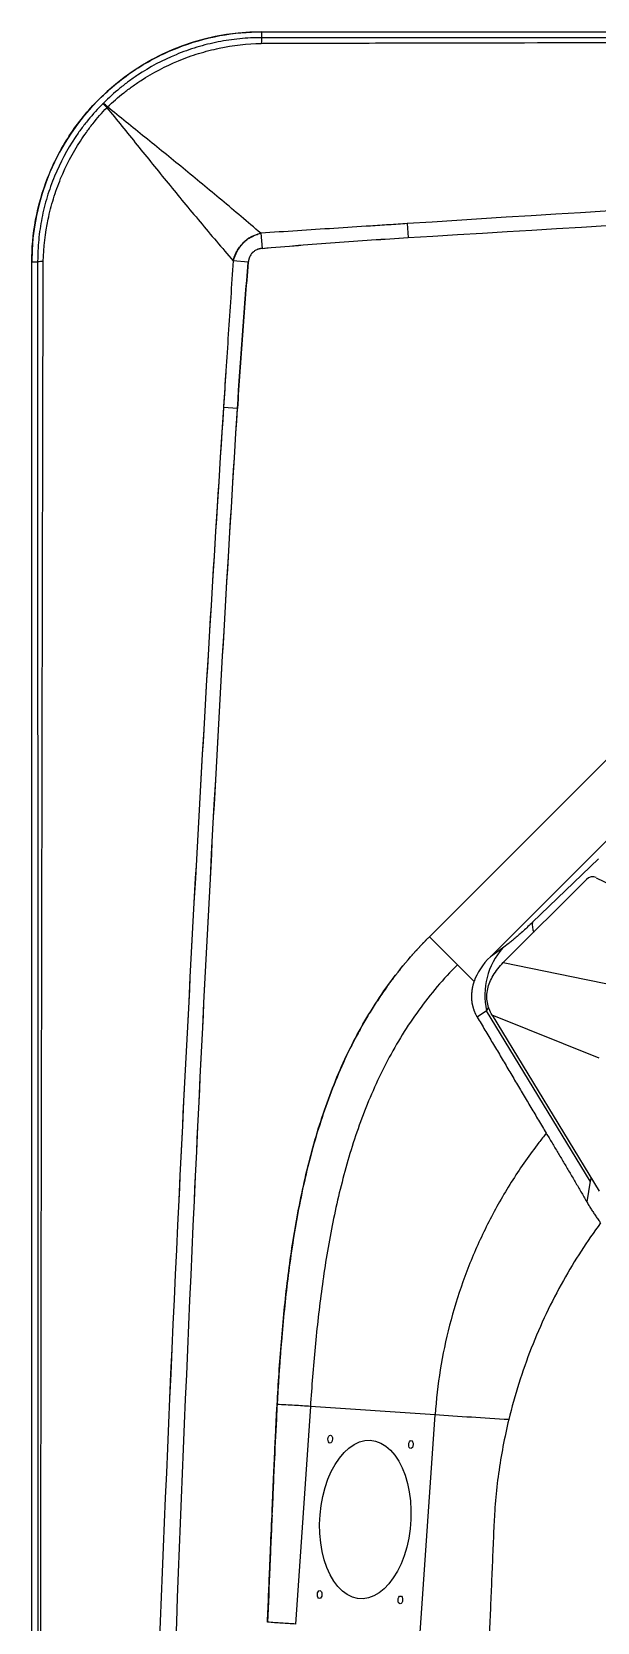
# Model space of a CAD drawing. Extents: x 409 to 498, y 628 to 778.
# Drawn here: x 408.58 to 415.71, y 714.4 to 734.44 of the extents above; entities that cross this region are included whole.
import ezdxf

# ---------------------------------------------------------------- set-up
doc = ezdxf.new("R2010")
doc.units = 0
doc.header["$MEASUREMENT"] = 0
doc.layers.add('1', color=4, linetype='Continuous')
doc.layers.add('GEOMETRY', color=4, linetype='Continuous', lineweight=25)

# ---------------------------------------------------------------- blocks, each defined once
blk = doc.blocks.new('2026_PULSE')
at = {"layer": 'GEOMETRY'}
for p, q in [((2.898, 89.48), (2.898, 89.406)), ((2.898, 89.48), (86.562, 89.48)), ((2.898, 89.48), (2.898, 89.406)), ((4.734, 87.063), (4.745, 86.887)), ((2.887, 86.942), (2.904, 86.751)), ((2.73, 86.576), (2.539, 86.594)), ((0, 86.582), (0.074, 86.582)), ((0, 2.918), (0, 86.582)), ((2.593, 84.735), (2.417, 84.746)), ((5.013, 78.075), (11.405, 84.467)), ((11.656, 83.698), (5.782, 77.824)), ((7.147, 79.059), (6.315, 78.259)), ((6.992, 78.798), (5.945, 77.751)), ((7.116, 78.82), (7.639, 78.566)), ((5.366, 77.722), (5.013, 78.075)), ((5.936, 77.933), (5.782, 77.824)), ((5.576, 77.512), (5.366, 77.722)), ((5.945, 77.751), (6.991, 77.537)), ((6.991, 77.537), (7.527, 77.428)), ((5.732, 77.143), (5.617, 77.062)), ((7.04, 74.994), (5.732, 77.143)), ((7.152, 76.546), (5.804, 77.087)), ((5.804, 77.087), (7.153, 74.868)), ((7.04, 74.994), (6.996, 74.736)), ((7.051, 75.036), (7.04, 74.994)), ((3.087, 72.065), (3.093, 72.18)), ((3.512, 72.156), (3.325, 69.413)), ((5.085, 72.049), (3.512, 72.156)), ((4.897, 69.305), (5.085, 72.049)), ((3.029, 70.785), (3.03, 70.821)), ((3.029, 70.785), (3.03, 70.821))]:
    blk.add_line(p, q, dxfattribs=at)
at = {"layer": 'GEOMETRY', "flags": 128}
for points in [[(5.76, 77.187), (5.732, 77.143), (5.732, 77.143), (5.732, 77.143)], [(3.791, 71.745), (3.788, 71.726), (3.781, 71.71), (3.772, 71.699), (3.761, 71.695), (3.75, 71.699), (3.741, 71.71), (3.736, 71.726), (3.734, 71.745), (3.737, 71.764), (3.744, 71.78), (3.754, 71.791), (3.765, 71.795), (3.776, 71.791), (3.785, 71.78), (3.79, 71.764), (3.791, 71.745)], [(4.779, 70.731), (4.769, 70.613), (4.752, 70.496), (4.727, 70.383), (4.695, 70.275), (4.655, 70.173), (4.61, 70.079), (4.558, 69.994), (4.502, 69.92), (4.442, 69.857), (4.378, 69.806), (4.312, 69.768), (4.244, 69.743), (4.176, 69.733), (4.108, 69.736), (4.042, 69.754), (3.978, 69.785), (3.917, 69.83), (3.86, 69.887), (3.808, 69.956), (3.761, 70.035), (3.721, 70.125), (3.687, 70.223), (3.661, 70.328), (3.643, 70.439), (3.632, 70.554), (3.629, 70.672), (3.635, 70.79), (3.648, 70.908), (3.669, 71.023), (3.698, 71.133), (3.734, 71.239), (3.776, 71.337), (3.825, 71.426), (3.879, 71.506), (3.937, 71.575), (3.999, 71.632), (4.064, 71.677), (4.131, 71.708), (4.199, 71.725), (4.268, 71.729), (4.335, 71.718), (4.4, 71.694), (4.463, 71.656), (4.522, 71.605), (4.577, 71.542), (4.626, 71.468), (4.669, 71.383), (4.706, 71.289), (4.736, 71.187), (4.759, 71.079), (4.773, 70.965), (4.78, 70.849), (4.779, 70.731)], [(4.809, 71.675), (4.806, 71.656), (4.799, 71.64), (4.789, 71.63), (4.778, 71.626), (4.767, 71.63), (4.759, 71.64), (4.753, 71.656), (4.752, 71.675), (4.755, 71.694), (4.762, 71.711), (4.772, 71.721), (4.783, 71.725), (4.794, 71.721), (4.802, 71.711), (4.808, 71.694), (4.809, 71.675)], [(3.658, 69.786), (3.655, 69.767), (3.648, 69.751), (3.638, 69.74), (3.627, 69.737), (3.616, 69.74), (3.607, 69.751), (3.602, 69.767), (3.601, 69.786), (3.604, 69.805), (3.611, 69.821), (3.62, 69.832), (3.631, 69.836), (3.642, 69.832), (3.651, 69.821), (3.656, 69.805), (3.658, 69.786)], [(4.675, 69.717), (4.672, 69.698), (4.665, 69.682), (4.656, 69.671), (4.645, 69.667), (4.634, 69.671), (4.625, 69.682), (4.62, 69.698), (4.618, 69.717), (4.621, 69.736), (4.628, 69.752), (4.638, 69.763), (4.649, 69.767), (4.66, 69.763), (4.669, 69.752), (4.674, 69.736), (4.675, 69.717)]]:
    blk.add_lwpolyline(points, dxfattribs=at)
at = {"layer": 'GEOMETRY'}
for centre, radius, start, end in [((2.898, 86.582), 2.898, 90, 180), ((3.505, 89.34), 0.611, 173.7105, 180.405), ((1.45, 89.036), 0.718, 219.7511, 225.4166), ((0.444, 88.03), 0.718, 44.5835, 50.2475), ((0.141, 85.975), 0.61, 89.5949, 96.2913), ((6.512, 78.217), 0.202, 167.7928, 204.121), ((6.619, 77.336), 0.907, 138.8651, 192.2481)]:
    blk.add_arc(centre, radius, start, end, dxfattribs=at)
for centre, major_axis, ratio, start_param, end_param in [((7.065, 78.733), (0.0966, 0.04), 0.922506, 0.686026, 1.99305), ((6.99, 77.477), (1.44, 0.221), 0.581848, 2.471078, 2.842486)]:
    blk.add_ellipse(centre, major_axis=major_axis, ratio=ratio, start_param=start_param, end_param=end_param, dxfattribs=at)
for points, knots in [([(0, 86.582), (0, 86.753), (0.015, 86.93), (0.082, 87.289), (0.133, 87.471), (0.274, 87.827), (0.364, 88.002), (0.527, 88.251), (0.585, 88.331), (0.711, 88.486), (0.778, 88.561), (0.92, 88.702), (0.994, 88.769), (1.149, 88.895), (1.229, 88.954), (1.478, 89.116), (1.653, 89.206), (2.01, 89.347), (2.191, 89.399), (2.55, 89.465), (2.727, 89.48), (2.898, 89.48)], [0, 0, 0, 0, 0.125, 0.125, 0.25, 0.25, 0.375, 0.375, 0.4375, 0.4375, 0.5, 0.5, 0.5625, 0.5625, 0.625, 0.625, 0.75, 0.75, 0.875, 0.875, 1, 1, 1, 1]), ([(2.898, 89.406), (2.892, 89.406), (2.886, 89.406), (2.875, 89.406), (2.857, 89.406), (2.817, 89.406), (2.782, 89.404), (2.713, 89.401), (2.667, 89.398), (2.53, 89.384), (2.439, 89.371), (2.259, 89.335), (2.169, 89.313), (2.036, 89.273), (1.992, 89.258), (1.905, 89.227), (1.862, 89.21), (1.649, 89.122), (1.487, 89.036), (1.295, 88.908), (1.257, 88.882), (1.183, 88.827), (1.146, 88.798), (1.038, 88.71), (0.969, 88.648), (0.903, 88.582)], [0, 0, 0, 0, 0.007813, 0.007813, 0.015625, 0.03125, 0.0625, 0.0625, 0.125, 0.125, 0.25, 0.25, 0.375, 0.375, 0.4375, 0.4375, 0.5, 0.5, 0.75, 0.75, 0.8125, 0.8125, 0.875, 0.875, 1, 1, 1, 1]), ([(86.562, 89.406), (86.535, 89.406), (86.508, 89.406), (86.453, 89.406), (86.371, 89.406), (86.181, 89.406), (85.799, 89.406), (85.037, 89.406), (83.512, 89.406), (82.205, 89.406), (79.59, 89.406), (77.847, 89.406), (72.618, 89.405), (69.132, 89.405), (58.674, 89.404), (51.702, 89.404), (37.758, 89.404), (30.786, 89.404), (20.328, 89.405), (16.842, 89.405), (11.613, 89.406), (9.87, 89.406), (7.255, 89.406), (5.948, 89.406), (4.423, 89.406), (3.661, 89.406), (3.279, 89.406), (3.089, 89.406), (3.007, 89.406), (2.952, 89.406), (2.925, 89.406), (2.898, 89.406)], [0, 0, 0, 0, 0.000977, 0.000977, 0.001953, 0.003906, 0.007812, 0.015625, 0.03125, 0.0625, 0.0625, 0.125, 0.125, 0.25, 0.25, 0.5, 0.5, 0.75, 0.75, 0.875, 0.875, 0.9375, 0.9375, 0.96875, 0.984375, 0.992187, 0.996094, 0.998047, 0.999023, 0.999023, 1, 1, 1, 1]), ([(86.562, 89.406), (86.535, 89.406), (86.508, 89.406), (86.453, 89.406), (86.371, 89.406), (86.181, 89.406), (85.799, 89.406), (85.037, 89.406), (83.512, 89.406), (82.205, 89.406), (79.59, 89.406), (77.847, 89.406), (72.618, 89.405), (69.132, 89.405), (58.674, 89.404), (51.702, 89.404), (37.758, 89.404), (30.786, 89.404), (20.328, 89.405), (16.842, 89.405), (11.613, 89.406), (9.87, 89.406), (7.255, 89.406), (5.948, 89.406), (4.423, 89.406), (3.661, 89.406), (3.279, 89.406), (3.089, 89.406), (3.007, 89.406), (2.952, 89.406), (2.925, 89.406), (2.898, 89.406)], [0, 0, 0, 0, 0.000977, 0.000977, 0.001953, 0.003906, 0.007812, 0.015625, 0.03125, 0.0625, 0.0625, 0.125, 0.125, 0.25, 0.25, 0.5, 0.5, 0.75, 0.75, 0.875, 0.875, 0.9375, 0.9375, 0.96875, 0.984375, 0.992187, 0.996094, 0.998047, 0.999023, 0.999023, 1, 1, 1, 1]), ([(0.956, 88.534), (1.021, 88.596), (1.089, 88.655), (1.194, 88.739), (1.23, 88.766), (1.303, 88.818), (1.34, 88.844), (1.528, 88.965), (1.685, 89.048), (1.891, 89.133), (1.933, 89.149), (2.018, 89.18), (2.061, 89.194), (2.189, 89.233), (2.276, 89.256), (2.537, 89.31), (2.714, 89.331), (2.894, 89.335)], [0, 0, 0, 0, 0.125, 0.125, 0.1875, 0.1875, 0.25, 0.25, 0.5, 0.5, 0.5625, 0.5625, 0.625, 0.625, 0.75, 0.75, 1, 1, 1, 1]), ([(0.956, 88.534), (1.021, 88.596), (1.089, 88.655), (1.194, 88.739), (1.23, 88.766), (1.303, 88.818), (1.34, 88.844), (1.528, 88.965), (1.685, 89.048), (1.891, 89.133), (1.933, 89.149), (2.018, 89.18), (2.061, 89.194), (2.189, 89.233), (2.276, 89.256), (2.537, 89.31), (2.714, 89.331), (2.894, 89.335)], [0, 0, 0, 0, 0.125, 0.125, 0.1875, 0.1875, 0.25, 0.25, 0.5, 0.5, 0.5625, 0.5625, 0.625, 0.625, 0.75, 0.75, 1, 1, 1, 1]), ([(2.948, 89.337), (2.951, 89.337), (2.954, 89.337), (2.961, 89.337), (2.971, 89.337), (2.995, 89.337), (3.043, 89.337), (3.138, 89.337), (3.328, 89.337), (3.709, 89.338), (4.471, 89.34), (5.994, 89.343), (7.3, 89.346), (9.911, 89.351), (11.652, 89.354), (16.875, 89.363), (20.357, 89.368), (27.321, 89.376), (30.803, 89.378), (37.766, 89.382), (41.248, 89.382), (48.212, 89.382), (51.694, 89.382), (58.657, 89.378), (62.139, 89.376), (69.103, 89.368), (72.585, 89.363), (79.549, 89.351), (83.031, 89.344), (86.512, 89.337)], [0, 0, 0, 0, 0.000122, 0.000122, 0.000244, 0.000488, 0.000977, 0.001953, 0.003906, 0.007813, 0.015625, 0.03125, 0.0625, 0.0625, 0.125, 0.125, 0.25, 0.25, 0.375, 0.375, 0.5, 0.5, 0.625, 0.625, 0.75, 0.75, 0.875, 0.875, 1, 1, 1, 1]), ([(2.948, 89.337), (2.951, 89.337), (2.954, 89.337), (2.961, 89.337), (2.971, 89.337), (2.995, 89.337), (3.043, 89.337), (3.138, 89.337), (3.328, 89.337), (3.709, 89.338), (4.471, 89.34), (5.994, 89.343), (7.3, 89.346), (9.911, 89.351), (11.652, 89.354), (16.875, 89.363), (20.357, 89.368), (27.321, 89.376), (30.803, 89.378), (37.766, 89.382), (41.248, 89.382), (48.212, 89.382), (51.694, 89.382), (58.657, 89.378), (62.139, 89.376), (69.103, 89.368), (72.585, 89.363), (79.549, 89.351), (83.031, 89.344), (86.512, 89.337)], [0, 0, 0, 0, 0.000122, 0.000122, 0.000244, 0.000488, 0.000977, 0.001953, 0.003906, 0.007813, 0.015625, 0.03125, 0.0625, 0.0625, 0.125, 0.125, 0.25, 0.25, 0.375, 0.375, 0.5, 0.5, 0.625, 0.625, 0.75, 0.75, 0.875, 0.875, 1, 1, 1, 1]), ([(0.898, 88.577), (0.833, 88.511), (0.77, 88.442), (0.682, 88.334), (0.653, 88.298), (0.598, 88.223), (0.572, 88.185), (0.444, 87.993), (0.358, 87.832), (0.27, 87.619), (0.253, 87.576), (0.222, 87.488), (0.207, 87.444), (0.167, 87.311), (0.145, 87.222), (0.109, 87.041), (0.096, 86.951), (0.083, 86.813), (0.079, 86.767), (0.076, 86.698), (0.075, 86.675), (0.074, 86.629), (0.074, 86.605), (0.074, 86.582)], [0, 0, 0, 0, 0.125, 0.125, 0.1875, 0.1875, 0.25, 0.25, 0.5, 0.5, 0.5625, 0.5625, 0.625, 0.625, 0.75, 0.75, 0.875, 0.875, 0.9375, 0.9375, 0.96875, 0.96875, 1, 1, 1, 1]), ([(0.145, 86.586), (0.149, 86.766), (0.17, 86.943), (0.224, 87.205), (0.247, 87.291), (0.286, 87.42), (0.301, 87.462), (0.331, 87.547), (0.347, 87.589), (0.432, 87.795), (0.515, 87.953), (0.637, 88.14), (0.662, 88.177), (0.714, 88.25), (0.741, 88.286), (0.825, 88.392), (0.884, 88.459), (0.946, 88.524)], [0, 0, 0, 0, 0.25, 0.25, 0.375, 0.375, 0.4375, 0.4375, 0.5, 0.5, 0.75, 0.75, 0.8125, 0.8125, 0.875, 0.875, 1, 1, 1, 1]), ([(0.145, 86.586), (0.149, 86.766), (0.17, 86.943), (0.224, 87.205), (0.247, 87.291), (0.286, 87.42), (0.301, 87.462), (0.331, 87.547), (0.347, 87.589), (0.432, 87.795), (0.515, 87.953), (0.637, 88.14), (0.662, 88.177), (0.714, 88.25), (0.741, 88.286), (0.825, 88.392), (0.884, 88.459), (0.946, 88.524)], [0, 0, 0, 0, 0.25, 0.25, 0.375, 0.375, 0.4375, 0.4375, 0.5, 0.5, 0.75, 0.75, 0.8125, 0.8125, 0.875, 0.875, 1, 1, 1, 1]), ([(0.898, 88.577), (0.899, 88.578), (0.901, 88.579), (0.903, 88.581), (0.903, 88.582)], [0, 0, 0, 0, 0.5, 1, 1, 1, 1]), ([(0.946, 88.524), (1.073, 88.369), (1.2, 88.212), (1.457, 87.895), (1.587, 87.734), (1.851, 87.411), (1.985, 87.249), (2.258, 86.922), (2.397, 86.758), (2.539, 86.594)], [0, 0, 0, 0, 0.25, 0.25, 0.5, 0.5, 0.75, 0.75, 1, 1, 1, 1]), ([(0.946, 88.524), (1.073, 88.369), (1.2, 88.212), (1.457, 87.895), (1.587, 87.734), (1.851, 87.411), (1.985, 87.249), (2.258, 86.922), (2.397, 86.758), (2.539, 86.594)], [0, 0, 0, 0, 0.25, 0.25, 0.5, 0.5, 0.75, 0.75, 1, 1, 1, 1]), ([(2.887, 86.942), (2.722, 87.083), (2.558, 87.222), (2.232, 87.495), (2.069, 87.629), (1.746, 87.893), (1.586, 88.023), (1.268, 88.28), (1.111, 88.407), (0.956, 88.534)], [0, 0, 0, 0, 0.25, 0.25, 0.5, 0.5, 0.75, 0.75, 1, 1, 1, 1]), ([(2.887, 86.942), (2.722, 87.083), (2.558, 87.222), (2.232, 87.495), (2.069, 87.629), (1.746, 87.893), (1.586, 88.023), (1.268, 88.28), (1.111, 88.407), (0.956, 88.534)], [0, 0, 0, 0, 0.25, 0.25, 0.5, 0.5, 0.75, 0.75, 1, 1, 1, 1]), ([(84.726, 87.063), (83.061, 87.171), (81.397, 87.272), (78.066, 87.46), (76.401, 87.547), (71.403, 87.789), (68.07, 87.922), (63.07, 88.08), (61.403, 88.127), (58.068, 88.206), (56.4, 88.238), (51.398, 88.317), (44.728, 88.369), (38.058, 88.317), (33.056, 88.238), (31.388, 88.206), (28.054, 88.127), (26.387, 88.08), (21.387, 87.921), (18.054, 87.788), (11.392, 87.467), (8.062, 87.279), (4.734, 87.063)], [0, 0, 0, 0, 0.0625, 0.0625, 0.125, 0.125, 0.25, 0.25, 0.3125, 0.3125, 0.375, 0.375, 0.5, 0.625, 0.625, 0.6875, 0.6875, 0.75, 0.75, 0.875, 0.875, 1, 1, 1, 1]), ([(84.726, 87.063), (78.068, 87.495), (71.404, 87.816), (61.403, 88.133), (58.068, 88.212), (51.398, 88.317), (48.063, 88.343), (41.393, 88.343), (38.058, 88.317), (31.388, 88.212), (28.053, 88.133), (18.053, 87.816), (11.391, 87.495), (4.734, 87.063)], [0, 0, 0, 0, 0.50835, 0.50835, 0.762525, 0.762525, 1.016701, 1.016701, 1.270876, 1.270876, 1.525051, 1.525051, 2.033401, 2.033401, 2.033401, 2.033401]), ([(4.745, 86.887), (8.073, 87.095), (11.402, 87.276), (18.063, 87.584), (21.394, 87.711), (26.393, 87.863), (28.059, 87.907), (31.393, 87.983), (33.06, 88.015), (38.061, 88.09), (44.728, 88.14), (51.396, 88.09), (58.064, 87.99), (61.398, 87.914), (68.063, 87.711), (71.395, 87.584), (76.391, 87.353), (78.057, 87.269), (81.386, 87.088), (83.051, 86.991), (84.715, 86.887)], [0, 0, 0, 0, 0.125, 0.125, 0.25, 0.25, 0.3125, 0.3125, 0.375, 0.375, 0.5, 0.625, 0.625, 0.75, 0.75, 0.875, 0.875, 0.9375, 0.9375, 1, 1, 1, 1]), ([(4.745, 86.887), (11.401, 87.303), (18.062, 87.61), (28.059, 87.914), (31.393, 87.989), (38.061, 88.09), (41.395, 88.115), (48.062, 88.115), (51.396, 88.09), (58.064, 87.99), (61.398, 87.914), (71.396, 87.61), (78.058, 87.303), (84.715, 86.887)], [0.216375, 0.216375, 0.216375, 0.216375, 0.723368, 0.723368, 0.976864, 0.976864, 1.230361, 1.230361, 1.483857, 1.483857, 1.737354, 1.737354, 2.244347, 2.244347, 2.244347, 2.244347]), ([(4.734, 87.063), (4.657, 87.058), (4.58, 87.053), (4.426, 87.043), (4.349, 87.038), (4.118, 87.023), (3.964, 87.013), (3.502, 86.983), (3.194, 86.963), (2.887, 86.942)], [0, 0, 0, 0, 0.125, 0.125, 0.25, 0.25, 0.5, 0.5, 1, 1, 1, 1]), ([(4.734, 87.063), (4.426, 87.043), (4.118, 87.023), (3.502, 86.983), (3.194, 86.963), (2.887, 86.942)], [0, 0, 0, 0, 0.0235106, 0.0235106, 0.04702121, 0.04702121, 0.04702121, 0.04702121]), ([(2.539, 86.594), (2.544, 86.614), (2.55, 86.635), (2.565, 86.675), (2.575, 86.694), (2.596, 86.732), (2.607, 86.751), (2.633, 86.785), (2.648, 86.801), (2.678, 86.832), (2.695, 86.847), (2.729, 86.873), (2.748, 86.884), (2.785, 86.905), (2.805, 86.915), (2.845, 86.93), (2.866, 86.937), (2.887, 86.942)], [0, 0, 0, 0, 0.125, 0.125, 0.25, 0.25, 0.375, 0.375, 0.5, 0.5, 0.625, 0.625, 0.75, 0.75, 0.875, 0.875, 1, 1, 1, 1]), ([(2.879, 86.939), (2.841, 86.926), (2.761, 86.9), (2.659, 86.821), (2.578, 86.716), (2.552, 86.634), (2.539, 86.594)], [0, 0, 0, 0, 0.238637, 0.4924439, 0.7461, 1, 1, 1, 1]), ([(2.904, 86.751), (3.21, 86.778), (3.517, 86.802), (3.977, 86.836), (4.131, 86.847), (4.438, 86.868), (4.591, 86.878), (4.745, 86.887)], [0, 0, 0, 0, 0.5, 0.5, 0.75, 0.75, 1, 1, 1, 1]), ([(2.539, 86.594), (2.518, 86.286), (2.498, 85.978), (2.467, 85.516), (2.457, 85.362), (2.442, 85.131), (2.437, 85.054), (2.427, 84.9), (2.422, 84.823), (2.417, 84.746)], [0, 0, 0, 0, 0.5, 0.5, 0.75, 0.75, 0.875, 0.875, 1, 1, 1, 1]), ([(2.539, 86.594), (2.518, 86.286), (2.498, 85.978), (2.457, 85.362), (2.437, 85.054), (2.417, 84.746)], [0, 0, 0, 0, 0.02351789, 0.02351789, 0.04703579, 0.04703579, 0.04703579, 0.04703579]), ([(2.904, 86.751), (2.893, 86.75), (2.881, 86.748), (2.859, 86.742), (2.849, 86.739), (2.828, 86.73), (2.818, 86.725), (2.799, 86.712), (2.791, 86.705), (2.775, 86.689), (2.768, 86.681), (2.755, 86.662), (2.75, 86.652), (2.737, 86.621), (2.732, 86.599), (2.73, 86.576)], [0, 0, 0, 0, 0.125, 0.125, 0.25, 0.25, 0.375, 0.375, 0.5, 0.5, 0.625, 0.625, 0.75, 0.75, 1, 1, 1, 1]), ([(2.904, 86.751), (2.9, 86.75), (2.894, 86.75), (2.884, 86.748), (2.874, 86.746), (2.865, 86.744), (2.856, 86.741), (2.847, 86.738), (2.831, 86.732), (2.808, 86.719), (2.782, 86.698), (2.761, 86.672), (2.747, 86.647), (2.74, 86.626), (2.735, 86.61), (2.732, 86.594), (2.73, 86.582), (2.73, 86.576)], [0, 0, 0, 0, 0.037305, 0.073986, 0.110111, 0.145748, 0.180971, 0.215856, 0.250478, 0.376703, 0.500427, 0.623853, 0.74978, 0.810474, 0.872146, 0.935197, 1, 1, 1, 1]), ([(0.074, 86.582), (0.074, 86.555), (0.074, 86.528), (0.074, 86.473), (0.074, 86.392), (0.074, 86.201), (0.074, 85.82), (0.074, 85.057), (0.074, 83.532), (0.074, 82.225), (0.074, 79.61), (0.075, 77.867), (0.075, 72.638), (0.075, 69.152), (0.076, 58.694), (0.076, 51.722), (0.076, 37.778), (0.076, 30.806), (0.075, 20.348), (0.075, 16.862), (0.075, 11.633), (0.074, 9.89), (0.074, 7.276), (0.074, 5.968), (0.074, 4.443), (0.074, 3.681), (0.074, 3.299), (0.074, 3.109), (0.074, 3.027), (0.074, 2.973), (0.074, 2.945), (0.074, 2.918)], [0, 0, 0, 0, 0.000977, 0.000977, 0.001953, 0.003906, 0.007812, 0.015625, 0.03125, 0.0625, 0.0625, 0.125, 0.125, 0.25, 0.25, 0.5, 0.5, 0.75, 0.75, 0.875, 0.875, 0.9375, 0.9375, 0.96875, 0.984375, 0.992187, 0.996094, 0.998047, 0.999023, 0.999023, 1, 1, 1, 1]), ([(0.074, 86.582), (0.074, 86.555), (0.074, 86.528), (0.074, 86.473), (0.074, 86.392), (0.074, 86.201), (0.074, 85.82), (0.074, 85.057), (0.074, 83.532), (0.074, 82.225), (0.074, 79.61), (0.075, 77.867), (0.075, 72.638), (0.075, 69.152), (0.076, 58.694), (0.076, 51.722), (0.076, 37.778), (0.076, 30.806), (0.075, 20.348), (0.075, 16.862), (0.075, 11.633), (0.074, 9.89), (0.074, 7.276), (0.074, 5.968), (0.074, 4.443), (0.074, 3.681), (0.074, 3.299), (0.074, 3.109), (0.074, 3.027), (0.074, 2.973), (0.074, 2.945), (0.074, 2.918)], [0, 0, 0, 0, 0.000977, 0.000977, 0.001953, 0.003906, 0.007812, 0.015625, 0.03125, 0.0625, 0.0625, 0.125, 0.125, 0.25, 0.25, 0.5, 0.5, 0.75, 0.75, 0.875, 0.875, 0.9375, 0.9375, 0.96875, 0.984375, 0.992187, 0.996094, 0.998047, 0.999023, 0.999023, 1, 1, 1, 1]), ([(0.144, 2.968), (0.143, 2.971), (0.144, 2.975), (0.144, 2.981), (0.144, 2.992), (0.143, 3.015), (0.143, 3.063), (0.143, 3.158), (0.143, 3.349), (0.142, 3.729), (0.14, 4.491), (0.137, 6.014), (0.134, 7.32), (0.129, 9.931), (0.126, 11.672), (0.117, 16.895), (0.112, 20.377), (0.105, 27.341), (0.102, 30.823), (0.099, 37.786), (0.098, 41.268), (0.098, 48.232), (0.099, 51.714), (0.102, 58.678), (0.105, 62.16), (0.112, 69.123), (0.117, 72.605), (0.129, 79.569), (0.136, 83.051), (0.144, 86.533)], [0, 0, 0, 0, 0.000122, 0.000122, 0.000244, 0.000488, 0.000977, 0.001953, 0.003906, 0.007813, 0.015625, 0.03125, 0.0625, 0.0625, 0.125, 0.125, 0.25, 0.25, 0.375, 0.375, 0.5, 0.5, 0.625, 0.625, 0.75, 0.75, 0.875, 0.875, 1, 1, 1, 1]), ([(0.144, 2.968), (0.143, 2.971), (0.144, 2.975), (0.144, 2.981), (0.144, 2.992), (0.143, 3.015), (0.143, 3.063), (0.143, 3.158), (0.143, 3.349), (0.142, 3.729), (0.14, 4.491), (0.137, 6.014), (0.134, 7.32), (0.129, 9.931), (0.126, 11.672), (0.117, 16.895), (0.112, 20.377), (0.105, 27.341), (0.102, 30.823), (0.099, 37.786), (0.098, 41.268), (0.098, 48.232), (0.099, 51.714), (0.102, 58.678), (0.105, 62.16), (0.112, 69.123), (0.117, 72.605), (0.129, 79.569), (0.136, 83.051), (0.144, 86.533)], [0, 0, 0, 0, 0.000122, 0.000122, 0.000244, 0.000488, 0.000977, 0.001953, 0.003906, 0.007813, 0.015625, 0.03125, 0.0625, 0.0625, 0.125, 0.125, 0.25, 0.25, 0.375, 0.375, 0.5, 0.5, 0.625, 0.625, 0.75, 0.75, 0.875, 0.875, 1, 1, 1, 1]), ([(0.144, 86.533), (0.144, 86.535), (0.144, 86.537), (0.144, 86.541), (0.144, 86.548), (0.144, 86.564), (0.145, 86.577), (0.145, 86.586)], [0, 0, 0, 0, 0.125, 0.125, 0.25, 0.5, 1, 1, 1, 1]), ([(0.144, 86.533), (0.144, 86.535), (0.144, 86.537), (0.144, 86.541), (0.144, 86.548), (0.144, 86.564), (0.145, 86.577), (0.145, 86.586)], [0, 0, 0, 0, 0.125, 0.125, 0.25, 0.5, 1, 1, 1, 1]), ([(2.73, 86.576), (2.702, 86.27), (2.678, 85.963), (2.644, 85.503), (2.633, 85.349), (2.612, 85.042), (2.603, 84.888), (2.593, 84.735)], [0, 0, 0, 0, 0.5, 0.5, 0.75, 0.75, 1, 1, 1, 1]), ([(2.417, 84.746), (2.309, 83.081), (2.208, 81.417), (2.02, 78.086), (1.933, 76.421), (1.692, 71.423), (1.559, 68.09), (1.4, 63.09), (1.354, 61.423), (1.275, 58.088), (1.242, 56.421), (1.163, 51.418), (1.111, 44.748), (1.163, 38.079), (1.242, 33.076), (1.275, 31.408), (1.354, 28.074), (1.4, 26.407), (1.559, 21.407), (1.692, 18.075), (2.013, 11.413), (2.201, 8.083), (2.417, 4.754)], [0, 0, 0, 0, 0.0625, 0.0625, 0.125, 0.125, 0.25, 0.25, 0.3125, 0.3125, 0.375, 0.375, 0.5, 0.625, 0.625, 0.6875, 0.6875, 0.75, 0.75, 0.875, 0.875, 1, 1, 1, 1]), ([(2.417, 84.746), (1.986, 78.088), (1.664, 71.424), (1.347, 61.423), (1.268, 58.088), (1.163, 51.418), (1.137, 48.083), (1.137, 41.414), (1.163, 38.079), (1.268, 31.409), (1.347, 28.074), (1.665, 18.073), (1.986, 11.411), (2.417, 4.754)], [0, 0, 0, 0, 0.50835, 0.50835, 0.762525, 0.762525, 1.016701, 1.016701, 1.270876, 1.270876, 1.525051, 1.525051, 2.033401, 2.033401, 2.033401, 2.033401]), ([(2.593, 4.765), (2.385, 8.093), (2.204, 11.422), (1.896, 18.083), (1.769, 21.414), (1.617, 26.413), (1.573, 28.079), (1.497, 31.413), (1.466, 33.08), (1.39, 38.081), (1.34, 44.749), (1.39, 51.416), (1.491, 58.084), (1.566, 61.418), (1.769, 68.083), (1.896, 71.415), (2.127, 76.412), (2.211, 78.077), (2.392, 81.406), (2.489, 83.071), (2.593, 84.735)], [0, 0, 0, 0, 0.125, 0.125, 0.25, 0.25, 0.3125, 0.3125, 0.375, 0.375, 0.5, 0.625, 0.625, 0.75, 0.75, 0.875, 0.875, 0.9375, 0.9375, 1, 1, 1, 1]), ([(2.593, 4.765), (2.177, 11.421), (1.87, 18.082), (1.566, 28.079), (1.491, 31.413), (1.39, 38.081), (1.365, 41.415), (1.365, 48.082), (1.39, 51.416), (1.491, 58.084), (1.566, 61.418), (1.87, 71.416), (2.177, 78.079), (2.593, 84.735)], [0.216375, 0.216375, 0.216375, 0.216375, 0.723368, 0.723368, 0.976864, 0.976864, 1.230361, 1.230361, 1.483857, 1.483857, 1.737354, 1.737354, 2.244347, 2.244347, 2.244347, 2.244347]), ([(6.315, 78.259), (6.275, 78.22), (6.236, 78.184), (6.181, 78.134), (6.162, 78.117), (6.128, 78.087), (6.111, 78.073), (6.079, 78.045), (6.064, 78.033), (6.035, 78.008), (6.021, 77.997), (5.981, 77.966), (5.957, 77.948), (5.936, 77.933)], [0, 0, 0, 0, 0.25, 0.25, 0.375, 0.375, 0.5, 0.5, 0.625, 0.625, 0.75, 0.75, 1, 1, 1, 1]), ([(3.093, 72.18), (3.108, 72.444), (3.142, 72.972), (3.22, 73.762), (3.337, 74.547), (3.506, 75.322), (3.703, 75.954), (3.903, 76.444), (4.076, 76.801), (4.273, 77.146), (4.494, 77.476), (4.74, 77.788), (4.919, 77.982), (5.013, 78.075)], [0, 0, 0, 0, 0.125, 0.25, 0.375, 0.5, 0.625, 0.6875, 0.75, 0.8125, 0.875, 0.9375, 1, 1, 1, 1]), ([(5.013, 78.075), (5.002, 78.065), (4.982, 78.044), (4.951, 78.013), (4.92, 77.981), (4.89, 77.949), (4.86, 77.916), (4.831, 77.884), (4.801, 77.851), (4.772, 77.818), (4.744, 77.784), (4.715, 77.751), (4.687, 77.717), (4.659, 77.682), (4.631, 77.648), (4.604, 77.613), (4.577, 77.578), (4.55, 77.543), (4.523, 77.507), (4.467, 77.431), (4.383, 77.311), (4.276, 77.145), (4.174, 76.973), (4.047, 76.741), (3.903, 76.443), (3.754, 76.079), (3.625, 75.703), (3.516, 75.326), (3.422, 74.938), (3.345, 74.552), (3.279, 74.158), (3.226, 73.769), (3.182, 73.371), (3.152, 73.047), (3.132, 72.785), (3.118, 72.591), (3.105, 72.389), (3.097, 72.251), (3.093, 72.18)], [0, 0, 0, 0, 0.006942, 0.013884, 0.020825, 0.027766, 0.034709, 0.041652, 0.048598, 0.055545, 0.062496, 0.06945, 0.076408, 0.083371, 0.090338, 0.097311, 0.104291, 0.111276, 0.118269, 0.125269, 0.156185, 0.187367, 0.218855, 0.250692, 0.312068, 0.375399, 0.436371, 0.499814, 0.560939, 0.624971, 0.685812, 0.749981, 0.810439, 0.874926, 0.904079, 0.934641, 0.966615, 1, 1, 1, 1]), ([(5.366, 77.722), (5.278, 77.634), (5.108, 77.45), (4.876, 77.155), (4.668, 76.843), (4.482, 76.517), (4.318, 76.18), (4.127, 75.717), (3.937, 75.122), (3.77, 74.39), (3.651, 73.649), (3.568, 72.904), (3.529, 72.406), (3.512, 72.156)], [0, 0, 0, 0, 0.0625, 0.125, 0.1875, 0.25, 0.3125, 0.375, 0.5, 0.625, 0.75, 0.875, 1, 1, 1, 1]), ([(5.804, 77.087), (5.79, 77.113), (5.764, 77.162), (5.742, 77.245), (5.735, 77.33), (5.746, 77.417), (5.773, 77.504), (5.816, 77.59), (5.873, 77.674), (5.921, 77.725), (5.945, 77.751)], [0, 0, 0, 0, 0.141313, 0.273868, 0.398783, 0.51844, 0.635542, 0.752967, 0.873573, 1, 1, 1, 1]), ([(5.576, 77.512), (5.575, 77.508), (5.572, 77.5), (5.568, 77.487), (5.564, 77.474), (5.561, 77.462), (5.558, 77.449), (5.555, 77.437), (5.553, 77.424), (5.55, 77.412), (5.548, 77.399), (5.547, 77.387), (5.546, 77.375), (5.545, 77.362), (5.544, 77.35), (5.543, 77.338), (5.543, 77.326), (5.543, 77.314), (5.544, 77.302), (5.544, 77.29), (5.545, 77.279), (5.546, 77.267), (5.548, 77.256), (5.549, 77.245), (5.551, 77.233), (5.554, 77.222), (5.556, 77.211), (5.559, 77.2), (5.561, 77.19), (5.565, 77.179), (5.568, 77.169), (5.571, 77.158), (5.575, 77.148), (5.579, 77.138), (5.583, 77.128), (5.587, 77.118), (5.592, 77.108), (5.596, 77.099), (5.601, 77.089), (5.606, 77.08), (5.611, 77.071), (5.615, 77.065), (5.617, 77.062)], [0, 0, 0, 0, 0.024986, 0.049972, 0.07496, 0.099948, 0.124937, 0.149927, 0.174917, 0.199908, 0.2249, 0.249892, 0.274885, 0.299879, 0.324874, 0.349872, 0.37487, 0.399868, 0.424866, 0.449861, 0.474852, 0.499837, 0.524814, 0.549786, 0.574756, 0.599727, 0.624701, 0.649679, 0.674665, 0.699657, 0.724657, 0.749666, 0.774683, 0.799707, 0.824737, 0.849773, 0.874813, 0.899856, 0.924898, 0.949938, 0.974973, 1, 1, 1, 1]), ([(5.617, 77.062), (5.649, 77.008), (5.713, 76.9), (5.81, 76.737), (5.907, 76.575), (6.003, 76.412), (6.1, 76.249), (6.196, 76.087), (6.293, 75.924), (6.389, 75.762), (6.454, 75.654), (6.486, 75.6)], [0, 0, 0, 0, 0.111109, 0.222218, 0.33333, 0.444444, 0.555554, 0.666661, 0.777772, 0.888886, 1, 1, 1, 1]), ([(6.486, 75.6), (6.455, 75.561), (6.365, 75.447), (6.222, 75.252), (6.063, 75.014), (5.865, 74.687), (5.645, 74.262), (5.427, 73.731), (5.259, 73.182), (5.141, 72.62), (5.098, 72.24), (5.085, 72.049)], [0, 0, 0, 0, 0.0327869, 0.0952869, 0.1577869, 0.2202869, 0.3452869, 0.4702869, 0.5952869, 0.7202869, 0.8452869, 0.8452869, 0.8452869, 0.8452869]), ([(6.486, 75.6), (6.51, 75.56), (6.559, 75.478), (6.632, 75.356), (6.705, 75.233), (6.778, 75.11), (6.851, 74.986), (6.924, 74.862), (6.972, 74.778), (6.996, 74.736)], [0, 0, 0, 0, 0.142855, 0.285709, 0.428567, 0.571429, 0.714289, 0.857145, 1, 1, 1, 1]), ([(6.996, 74.736), (7.005, 74.721), (7.023, 74.69), (7.051, 74.644), (7.08, 74.6), (7.11, 74.555), (7.14, 74.512), (7.161, 74.483), (7.171, 74.469)], [0, 0, 0, 0, 0.166662, 0.333325, 0.500012, 0.666686, 0.833343, 1, 1, 1, 1]), ([(7.171, 74.469), (7, 74.237), (6.758, 73.863), (6.481, 73.327), (6.293, 72.893), (6.135, 72.447), (6.051, 72.143), (6.014, 71.99)], [0, 0, 0, 0, 0.2281753, 0.3531753, 0.4781753, 0.6031753, 0.7281753, 0.7281753, 0.7281753, 0.7281753]), ([(3.087, 72.065), (3.077, 71.875), (3.062, 71.57), (3.044, 71.156), (3.035, 70.931), (3.03, 70.821)], [0.5046837, 0.5046837, 0.5046837, 0.5046837, 0.712755, 0.837755, 0.9580714, 0.9580714, 0.9580714, 0.9580714]), ([(3.03, 70.821), (3.036, 70.952), (3.044, 71.159), (3.057, 71.443), (3.067, 71.665), (3.077, 71.872), (3.083, 72.003), (3.087, 72.065)], [0, 0, 0, 0, 0.314635, 0.499999, 0.683752, 0.850419, 1, 1, 1, 1]), ([(6.014, 71.99), (5.987, 71.878), (5.938, 71.653), (5.882, 71.312), (5.85, 71.027), (5.834, 70.81), (5.829, 70.709), (5.827, 70.664)], [0.5143428, 0.5143428, 0.5143428, 0.5143428, 0.6393428, 0.7643428, 0.8893428, 0.9518428, 1, 1, 1, 1]), ([(3.029, 70.785), (3.024, 70.678), (3.015, 70.458), (2.996, 70.008), (2.982, 69.665), (2.972, 69.437)], [0, 0, 0, 0, 0.1162779, 0.2412779, 0.4912779, 0.4912779, 0.4912779, 0.4912779]), ([(2.972, 69.437), (2.977, 69.552), (2.986, 69.777), (2.998, 70.067), (3.012, 70.4), (3.022, 70.625), (3.029, 70.785)], [0, 0, 0, 0, 0.257937, 0.5, 0.644821, 1, 1, 1, 1]), ([(5.827, 70.664), (5.826, 70.651), (5.823, 70.581), (5.818, 70.453), (5.808, 70.223), (5.796, 69.936), (5.782, 69.591), (5.772, 69.361), (5.768, 69.246)], [0, 0, 0, 0, 0.0143428, 0.0768428, 0.1393428, 0.2643428, 0.3893428, 0.5143428, 0.5143428, 0.5143428, 0.5143428])]:
    blk.add_open_spline(points, degree=3, knots=knots, dxfattribs=at)
for points in [[(2.894, 89.335), (2.912, 89.336), (2.93, 89.336), (2.948, 89.337)], [(2.894, 89.335), (2.912, 89.336), (2.93, 89.336), (2.948, 89.337)], [(0.898, 88.577), (0.9, 88.578), (0.902, 88.58), (0.903, 88.582)], [(0.956, 88.534), (0.953, 88.531), (0.949, 88.528), (0.946, 88.524)], [(0.956, 88.534), (0.953, 88.531), (0.949, 88.528), (0.946, 88.524)], [(2.904, 86.751), (3.517, 86.805), (4.131, 86.849), (4.745, 86.887)], [(2.593, 84.735), (2.631, 85.349), (2.675, 85.963), (2.73, 86.576)], [(3.093, 72.18), (3.091, 72.142), (3.089, 72.104), (3.087, 72.065)], [(3.512, 72.156), (3.45, 72.161), (3.314, 72.169), (3.167, 72.176), (3.093, 72.18)], [(6.014, 71.99), (5.856, 71.999), (5.539, 72.019), (5.233, 72.039), (5.085, 72.049)], [(3.325, 69.413), (3.267, 69.417), (3.149, 69.425), (3.031, 69.433), (2.972, 69.437)]]:
    blk.add_open_spline(points, degree=3, dxfattribs=at)

msp = doc.modelspace()

# ---------------------------------------------------------------- block references
at = {"layer": '1'}
msp.add_blockref('2026_PULSE', (408.577, 644.96), dxfattribs=at)

doc.saveas('drawing.dxf')
